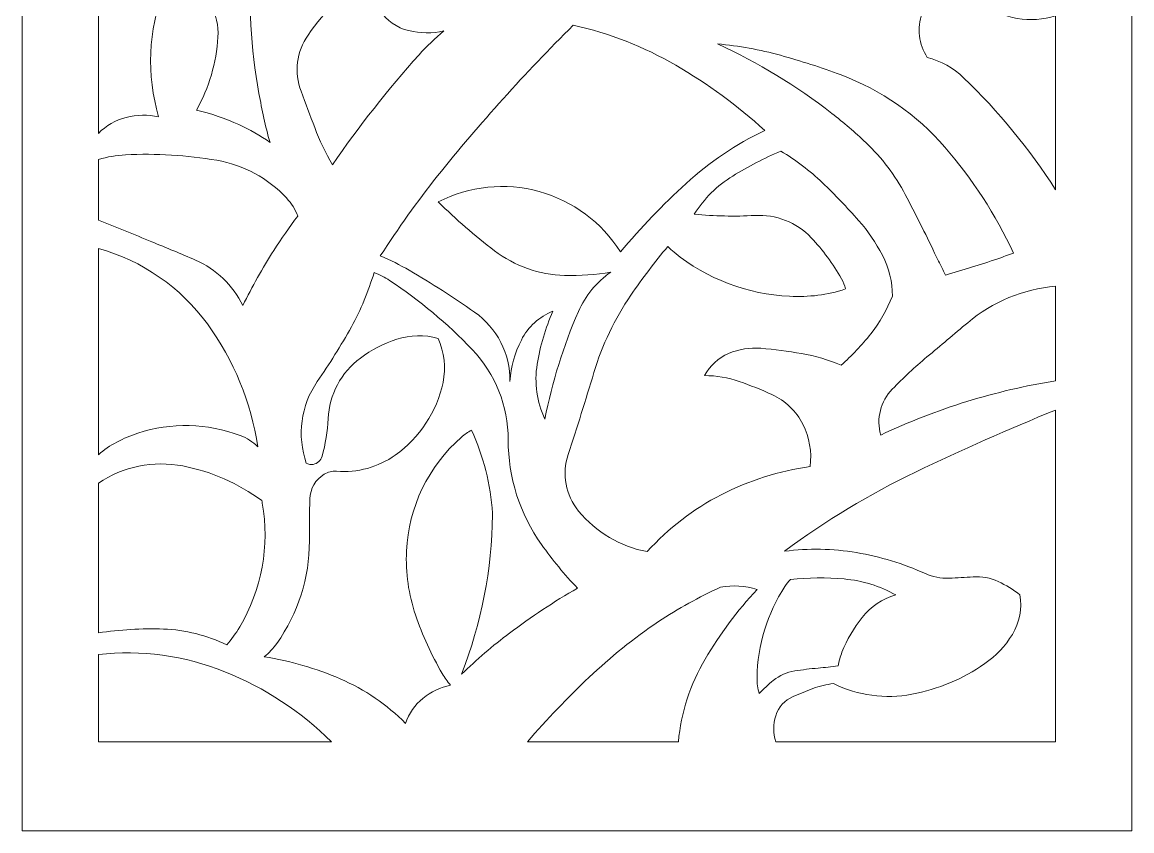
# Model space of a CAD drawing. Header units: centimetres. Extents: x -9.9 to 9.5, y -12.3 to 11.4.
# Drawn here: x 0.28 to 9.48, y -12.29 to -5.58 of the extents above; entities that cross this region are included whole.
import ezdxf

# ---------------------------------------------------------------- set-up
doc = ezdxf.new("R2010")
doc.units = ezdxf.units.CM
doc.header["$MEASUREMENT"] = 0
doc.layers.add('layer 1', color=7, linetype='Continuous')

msp = doc.modelspace()

# ---------------------------------------------------------------- linework, layer by layer
at = {"layer": 'layer 1', "color": 177, "lineweight": 9}
for points, knots in [([(0.2807, 11.39001), (0.2807, 11.39001), (9.48396, 11.39001), (9.48396, 11.39001), (9.48396, 11.39001), (9.48396, 11.39001), (9.48396, -12.28689), (9.48396, -12.28689), (9.48396, -12.28689), (9.48396, -12.28689), (0.2807, -12.28689), (0.2807, -12.28689), (0.2807, -12.28689), (0.2807, -12.28689), (0.2807, 11.39001), (0.2807, 11.39001)], [0, 0, 0, 0, 0.2, 0.2, 0.2, 0.2, 0.4, 0.4, 0.4, 0.4, 0.6, 0.6, 0.6, 0.6, 1, 1, 1, 1]), ([(0.9123, -3.56153), (1.04161, -3.60858), (1.16361, -3.67368), (1.27468, -3.75487), (1.27468, -3.75487), (1.59071, -3.98585), (1.86262, -4.27195), (2.07732, -4.59926), (2.07732, -4.59926), (2.16212, -4.72853), (2.20116, -4.88261), (2.18818, -5.0367), (2.18818, -5.0367), (2.15627, -5.41539), (2.17506, -5.79656), (2.24407, -6.17029), (2.24407, -6.17029), (2.2567, -6.23866), (2.2703, -6.3069), (2.28488, -6.37493), (2.28488, -6.37493), (2.29946, -6.44296), (2.31669, -6.5104), (2.33656, -6.5771), (2.33656, -6.5771), (2.25482, -6.52017), (2.16821, -6.47066), (2.07763, -6.42918), (2.07763, -6.42918), (1.96451, -6.37827), (1.84689, -6.33805), (1.72628, -6.30895), (1.72628, -6.30895), (1.83071, -6.123), (1.89171, -5.91588), (1.90472, -5.70303), (1.90472, -5.70303), (1.9105, -5.60869), (1.8876, -5.51491), (1.83899, -5.43391), (1.83899, -5.43391), (1.80524, -5.37767), (1.76835, -5.32343), (1.72844, -5.2714), (1.72844, -5.2714), (1.68853, -5.21931), (1.64454, -5.17053), (1.59684, -5.12543), (1.59684, -5.12543), (1.53337, -5.17237), (1.48458, -5.23643), (1.45626, -5.31013), (1.45626, -5.31013), (1.3266, -5.64735), (1.31098, -6.01756), (1.41192, -6.36446), (1.41192, -6.36446), (1.32343, -6.34626), (1.23202, -6.3481), (1.14437, -6.36985), (1.14437, -6.36985), (1.05605, -6.39174), (0.97567, -6.43788), (0.9123, -6.50316), (0.9123, -6.50316), (0.9123, -6.50316), (0.9123, -3.56153), (0.9123, -3.56153)], [0, 0, 0, 0, 0.0555556, 0.0555556, 0.0555556, 0.0555556, 0.1111111, 0.1111111, 0.1111111, 0.1111111, 0.1666667, 0.1666667, 0.1666667, 0.1666667, 0.2222222, 0.2222222, 0.2222222, 0.2222222, 0.2777778, 0.2777778, 0.2777778, 0.2777778, 0.3333333, 0.3333333, 0.3333333, 0.3333333, 0.3888889, 0.3888889, 0.3888889, 0.3888889, 0.4444444, 0.4444444, 0.4444444, 0.4444444, 0.5, 0.5, 0.5, 0.5, 0.5555556, 0.5555556, 0.5555556, 0.5555556, 0.6111111, 0.6111111, 0.6111111, 0.6111111, 0.6666667, 0.6666667, 0.6666667, 0.6666667, 0.7222222, 0.7222222, 0.7222222, 0.7222222, 0.7777778, 0.7777778, 0.7777778, 0.7777778, 0.8333333, 0.8333333, 0.8333333, 0.8333333, 0.8888889, 0.8888889, 0.8888889, 0.8888889, 1, 1, 1, 1]), ([(3.15948, -5.17167), (3.15036, -5.22638), (3.15544, -5.2825), (3.1743, -5.33466), (3.1743, -5.33466), (3.19292, -5.38616), (3.21738, -5.4353), (3.24727, -5.4812), (3.24727, -5.4812), (3.3025, -5.56593), (3.38799, -5.6263), (3.48637, -5.64986), (3.48637, -5.64986), (3.58248, -5.67289), (3.68248, -5.6738), (3.77898, -5.65247), (3.77898, -5.65247), (3.70486, -5.7127), (3.63568, -5.77875), (3.57204, -5.84998), (3.57204, -5.84998), (3.31398, -6.13873), (3.0743, -6.44331), (2.85434, -6.76205), (2.85434, -6.76205), (2.79644, -6.66392), (2.74717, -6.56099), (2.70708, -6.45434), (2.70708, -6.45434), (2.66932, -6.35388), (2.63136, -6.25349), (2.59326, -6.15313), (2.59326, -6.15313), (2.53407, -5.99748), (2.55613, -5.82249), (2.65196, -5.68633), (2.65196, -5.68633), (2.79157, -5.48798), (2.96312, -5.31406), (3.15948, -5.17167)], [0, 0, 0, 0, 0.0909091, 0.0909091, 0.0909091, 0.0909091, 0.1818182, 0.1818182, 0.1818182, 0.1818182, 0.2727273, 0.2727273, 0.2727273, 0.2727273, 0.3636364, 0.3636364, 0.3636364, 0.3636364, 0.4545455, 0.4545455, 0.4545455, 0.4545455, 0.5454545, 0.5454545, 0.5454545, 0.5454545, 0.6363636, 0.6363636, 0.6363636, 0.6363636, 0.7272727, 0.7272727, 0.7272727, 0.7272727, 0.8181818, 0.8181818, 0.8181818, 0.8181818, 1, 1, 1, 1]), ([(8.85239, -5.52775), (8.85239, -5.52775), (8.85239, -6.97021), (8.85239, -6.97021), (8.85239, -6.97021), (8.63539, -6.63121), (8.37915, -6.31915), (8.08887, -6.04032), (8.08887, -6.04032), (8.00448, -5.95931), (7.90072, -5.90144), (7.78742, -5.87228), (7.78742, -5.87228), (7.71668, -5.76379), (7.7006, -5.62839), (7.74378, -5.50628), (7.74378, -5.50628), (7.78571, -5.3878), (7.86279, -5.28483), (7.96464, -5.2112), (7.96464, -5.2112), (7.98079, -5.19955), (7.99843, -5.19012), (8.01708, -5.18323), (8.01708, -5.18323), (8.07102, -5.28122), (8.14677, -5.36543), (8.23857, -5.42931), (8.23857, -5.42931), (8.32751, -5.48969), (8.42835, -5.53023), (8.53431, -5.54822), (8.53431, -5.54822), (8.64051, -5.56621), (8.74936, -5.55921), (8.85239, -5.52775)], [0, 0, 0, 0, 0.1, 0.1, 0.1, 0.1, 0.2, 0.2, 0.2, 0.2, 0.3, 0.3, 0.3, 0.3, 0.4, 0.4, 0.4, 0.4, 0.5, 0.5, 0.5, 0.5, 0.6, 0.6, 0.6, 0.6, 0.7, 0.7, 0.7, 0.7, 0.8, 0.8, 0.8, 0.8, 1, 1, 1, 1]), ([(3.2511, -7.51834), (3.39854, -7.2902), (3.55648, -7.06907), (3.72448, -6.85562), (3.72448, -6.85562), (4.07625, -6.41808), (4.45237, -6.00058), (4.85098, -5.60525), (4.85098, -5.60525), (5.15027, -5.67122), (5.43756, -5.78334), (5.70243, -5.93749), (5.70243, -5.93749), (5.96648, -6.09116), (6.21361, -6.27235), (6.43961, -6.4779), (6.43961, -6.4779), (6.20143, -6.59099), (5.98158, -6.73908), (5.7873, -6.91739), (5.7873, -6.91739), (5.5939, -7.09482), (5.41198, -7.28432), (5.24255, -7.48479), (5.24255, -7.48479), (5.08739, -7.24003), (4.84705, -7.06169), (4.5678, -6.98434), (4.5678, -6.98434), (4.28824, -6.90691), (3.98992, -6.93774), (3.73217, -7.07084), (3.73217, -7.07084), (3.87811, -7.21605), (4.03366, -7.35127), (4.1978, -7.47553), (4.1978, -7.47553), (4.36576, -7.60272), (4.56912, -7.6743), (4.77975, -7.68032), (4.77975, -7.68032), (4.9085, -7.68401), (5.03728, -7.67471), (5.16422, -7.65258), (5.16422, -7.65258), (5.04501, -7.73429), (4.95123, -7.84783), (4.89357, -7.98034), (4.89357, -7.98034), (4.769, -8.26665), (4.67591, -8.5656), (4.61603, -8.87206), (4.61603, -8.87206), (4.54932, -8.7304), (4.52698, -8.57179), (4.55193, -8.41722), (4.55193, -8.41722), (4.57646, -8.26543), (4.62058, -8.11748), (4.68315, -7.97703), (4.68315, -7.97703), (4.56943, -8.02237), (4.47618, -8.10745), (4.42067, -8.21654), (4.42067, -8.21654), (4.36642, -8.32316), (4.33396, -8.43949), (4.32516, -8.55881), (4.32516, -8.55881), (4.32891, -8.33089), (4.21955, -8.11612), (4.03289, -7.98532), (4.03289, -7.98532), (3.85713, -7.86206), (3.67639, -7.74615), (3.49106, -7.63786), (3.49106, -7.63786), (3.41381, -7.59273), (3.33368, -7.55278), (3.2511, -7.51834)], [0, 0, 0, 0, 0.047619, 0.047619, 0.047619, 0.047619, 0.0952381, 0.0952381, 0.0952381, 0.0952381, 0.1428571, 0.1428571, 0.1428571, 0.1428571, 0.1904762, 0.1904762, 0.1904762, 0.1904762, 0.2380952, 0.2380952, 0.2380952, 0.2380952, 0.2857143, 0.2857143, 0.2857143, 0.2857143, 0.3333333, 0.3333333, 0.3333333, 0.3333333, 0.3809524, 0.3809524, 0.3809524, 0.3809524, 0.4285714, 0.4285714, 0.4285714, 0.4285714, 0.4761905, 0.4761905, 0.4761905, 0.4761905, 0.5238095, 0.5238095, 0.5238095, 0.5238095, 0.5714286, 0.5714286, 0.5714286, 0.5714286, 0.6190476, 0.6190476, 0.6190476, 0.6190476, 0.6666667, 0.6666667, 0.6666667, 0.6666667, 0.7142857, 0.7142857, 0.7142857, 0.7142857, 0.7619048, 0.7619048, 0.7619048, 0.7619048, 0.8095238, 0.8095238, 0.8095238, 0.8095238, 0.8571429, 0.8571429, 0.8571429, 0.8571429, 0.9047619, 0.9047619, 0.9047619, 0.9047619, 1, 1, 1, 1]), ([(6.04881, -5.76037), (6.22474, -5.77596), (6.39894, -5.80739), (6.5692, -5.85429), (6.5692, -5.85429), (6.73922, -5.90116), (6.90708, -5.95555), (7.07223, -6.01739), (7.07223, -6.01739), (7.40444, -6.14168), (7.70032, -6.3473), (7.93273, -6.61524), (7.93273, -6.61524), (8.16267, -6.88036), (8.35458, -7.17628), (8.50292, -7.49433), (8.50292, -7.49433), (8.45956, -7.51089), (8.41593, -7.52676), (8.37205, -7.54193), (8.37205, -7.54193), (8.22827, -7.59068), (8.0834, -7.63633), (7.93764, -7.67879), (7.93764, -7.67879), (7.92306, -7.64792), (7.90827, -7.61716), (7.89327, -7.58647), (7.89327, -7.58647), (7.87827, -7.55578), (7.86331, -7.52505), (7.84838, -7.49433), (7.84838, -7.49433), (7.77023, -7.33161), (7.68922, -7.17026), (7.60539, -7.0104), (7.60539, -7.0104), (7.52098, -6.84946), (7.41056, -6.70363), (7.27854, -6.5787), (7.27854, -6.5787), (7.18842, -6.49342), (7.09419, -6.41258), (6.9962, -6.33644), (6.9962, -6.33644), (6.70331, -6.10901), (6.3855, -5.91578), (6.04881, -5.76037)], [0, 0, 0, 0, 0.0769231, 0.0769231, 0.0769231, 0.0769231, 0.1538462, 0.1538462, 0.1538462, 0.1538462, 0.2307692, 0.2307692, 0.2307692, 0.2307692, 0.3076923, 0.3076923, 0.3076923, 0.3076923, 0.3846154, 0.3846154, 0.3846154, 0.3846154, 0.4615385, 0.4615385, 0.4615385, 0.4615385, 0.5384615, 0.5384615, 0.5384615, 0.5384615, 0.6153846, 0.6153846, 0.6153846, 0.6153846, 0.6923077, 0.6923077, 0.6923077, 0.6923077, 0.7692308, 0.7692308, 0.7692308, 0.7692308, 0.8461538, 0.8461538, 0.8461538, 0.8461538, 1, 1, 1, 1]), ([(0.9123, -7.22259), (0.9123, -7.22259), (0.9123, -6.718), (0.9123, -6.718), (0.9123, -6.718), (0.9858, -6.69708), (1.06138, -6.68449), (1.13769, -6.68042), (1.13769, -6.68042), (1.39118, -6.66688), (1.64545, -6.68195), (1.89561, -6.72527), (1.89561, -6.72527), (2.11713, -6.76362), (2.3201, -6.87358), (2.47331, -7.03813), (2.47331, -7.03813), (2.51382, -7.08163), (2.54541, -7.13261), (2.56632, -7.18821), (2.56632, -7.18821), (2.49569, -7.28025), (2.42912, -7.37535), (2.36687, -7.47324), (2.36687, -7.47324), (2.27396, -7.62099), (2.18836, -7.77316), (2.11034, -7.92926), (2.11034, -7.92926), (2.02874, -7.76105), (1.88966, -7.6277), (1.71811, -7.55338), (1.71811, -7.55338), (1.59778, -7.50125), (1.47679, -7.45079), (1.35507, -7.40201), (1.35507, -7.40201), (1.28129, -7.37142), (1.20759, -7.3407), (1.13393, -7.30983), (1.13393, -7.30983), (1.06071, -7.27914), (0.98681, -7.25005), (0.9123, -7.22259)], [0, 0, 0, 0, 0.0833333, 0.0833333, 0.0833333, 0.0833333, 0.1666667, 0.1666667, 0.1666667, 0.1666667, 0.25, 0.25, 0.25, 0.25, 0.3333333, 0.3333333, 0.3333333, 0.3333333, 0.4166667, 0.4166667, 0.4166667, 0.4166667, 0.5, 0.5, 0.5, 0.5, 0.5833333, 0.5833333, 0.5833333, 0.5833333, 0.6666667, 0.6666667, 0.6666667, 0.6666667, 0.75, 0.75, 0.75, 0.75, 0.8333333, 0.8333333, 0.8333333, 0.8333333, 1, 1, 1, 1]), ([(5.85495, -7.17207), (5.93571, -7.0436), (6.04494, -6.93534), (6.17415, -6.85576), (6.17415, -6.85576), (6.30185, -6.77708), (6.4352, -6.70787), (6.57303, -6.64875), (6.57303, -6.64875), (6.69732, -6.72325), (6.81292, -6.8115), (6.91759, -6.91171), (6.91759, -6.91171), (7.02202, -7.01172), (7.12216, -7.11604), (7.21779, -7.22444), (7.21779, -7.22444), (7.29532, -7.3123), (7.36199, -7.40921), (7.41631, -7.51301), (7.41631, -7.51301), (7.47129, -7.61803), (7.49933, -7.73509), (7.49797, -7.85364), (7.49797, -7.85364), (7.4534, -7.96534), (7.39299, -8.07012), (7.31859, -8.16466), (7.31859, -8.16466), (7.24444, -8.25893), (7.1619, -8.34627), (7.07202, -8.42564), (7.07202, -8.42564), (6.96756, -8.37946), (6.85774, -8.34658), (6.74507, -8.32783), (6.74507, -8.32783), (6.63284, -8.30914), (6.51993, -8.29477), (6.40656, -8.28482), (6.40656, -8.28482), (6.31532, -8.27681), (6.22356, -8.29164), (6.13952, -8.328), (6.13952, -8.328), (6.05437, -8.36482), (5.98415, -8.42919), (5.94017, -8.51082), (5.94017, -8.51082), (6.03812, -8.51173), (6.13538, -8.52843), (6.22805, -8.56024), (6.22805, -8.56024), (6.32019, -8.59187), (6.41073, -8.62799), (6.49936, -8.66849), (6.49936, -8.66849), (6.61026, -8.71919), (6.70063, -8.80622), (6.7555, -8.9151), (6.7555, -8.9151), (6.81003, -9.02325), (6.83122, -9.14521), (6.81643, -9.2654), (6.81643, -9.2654), (6.55932, -9.30219), (6.31013, -9.38121), (6.07884, -9.49938), (6.07884, -9.49938), (5.84716, -9.61776), (5.63931, -9.77766), (5.46553, -9.97127), (5.46553, -9.97127), (5.24172, -9.93024), (5.03968, -9.81082), (4.8958, -9.63453), (4.8958, -9.63453), (4.78859, -9.50321), (4.75588, -9.32613), (4.80891, -9.16512), (4.80891, -9.16512), (4.88313, -8.93988), (4.95429, -8.71366), (5.02235, -8.48647), (5.02235, -8.48647), (5.09084, -8.25795), (5.19422, -8.04134), (5.32878, -7.84439), (5.32878, -7.84439), (5.42437, -7.70454), (5.52688, -7.56949), (5.6359, -7.43983), (5.6359, -7.43983), (5.65156, -7.45747), (5.66864, -7.47379), (5.68695, -7.48865), (5.68695, -7.48865), (5.95955, -7.70962), (6.29552, -7.83753), (6.64603, -7.85364), (6.64603, -7.85364), (6.72419, -7.85723), (6.80248, -7.85437), (6.88018, -7.84515), (6.88018, -7.84515), (6.95796, -7.83593), (7.03451, -7.81836), (7.10852, -7.79278), (7.10852, -7.79278), (7.1017, -7.76293), (7.0906, -7.73422), (7.0756, -7.70753), (7.0756, -7.70753), (7.00636, -7.58421), (6.92201, -7.47007), (6.82451, -7.36766), (6.82451, -7.36766), (6.70338, -7.24044), (6.53266, -7.1729), (6.35728, -7.18289), (6.35728, -7.18289), (6.18984, -7.19239), (6.02187, -7.18877), (5.85498, -7.1721)], [0, 0, 0, 0, 0.03125, 0.03125, 0.03125, 0.03125, 0.0625, 0.0625, 0.0625, 0.0625, 0.09375, 0.09375, 0.09375, 0.09375, 0.125, 0.125, 0.125, 0.125, 0.15625, 0.15625, 0.15625, 0.15625, 0.1875, 0.1875, 0.1875, 0.1875, 0.21875, 0.21875, 0.21875, 0.21875, 0.25, 0.25, 0.25, 0.25, 0.28125, 0.28125, 0.28125, 0.28125, 0.3125, 0.3125, 0.3125, 0.3125, 0.34375, 0.34375, 0.34375, 0.34375, 0.375, 0.375, 0.375, 0.375, 0.40625, 0.40625, 0.40625, 0.40625, 0.4375, 0.4375, 0.4375, 0.4375, 0.46875, 0.46875, 0.46875, 0.46875, 0.5, 0.5, 0.5, 0.5, 0.53125, 0.53125, 0.53125, 0.53125, 0.5625, 0.5625, 0.5625, 0.5625, 0.59375, 0.59375, 0.59375, 0.59375, 0.625, 0.625, 0.625, 0.625, 0.65625, 0.65625, 0.65625, 0.65625, 0.6875, 0.6875, 0.6875, 0.6875, 0.71875, 0.71875, 0.71875, 0.71875, 0.75, 0.75, 0.75, 0.75, 0.78125, 0.78125, 0.78125, 0.78125, 0.8125, 0.8125, 0.8125, 0.8125, 0.84375, 0.84375, 0.84375, 0.84375, 0.875, 0.875, 0.875, 0.875, 0.90625, 0.90625, 0.90625, 0.90625, 0.9375, 0.9375, 0.9375, 0.9375, 1, 1, 1, 1]), ([(0.9123, -9.16825), (0.9123, -9.16825), (0.9123, -7.45688), (0.9123, -7.45688), (0.9123, -7.45688), (1.27587, -7.55745), (1.59482, -7.77834), (1.81693, -8.0832), (1.81693, -8.0832), (2.03601, -8.38392), (2.17931, -8.73321), (2.2346, -9.10113), (2.2346, -9.10113), (2.19295, -9.06062), (2.1435, -9.0291), (2.08922, -9.00843), (2.08922, -9.00843), (1.81637, -8.90463), (1.51632, -8.89784), (1.23909, -8.98929), (1.23909, -8.98929), (1.17969, -9.00888), (1.12199, -9.0332), (1.06649, -9.06198), (1.06649, -9.06198), (1.01088, -9.09086), (0.95907, -9.12656), (0.9123, -9.16825)], [0, 0, 0, 0, 0.125, 0.125, 0.125, 0.125, 0.25, 0.25, 0.25, 0.25, 0.375, 0.375, 0.375, 0.375, 0.5, 0.5, 0.5, 0.5, 0.625, 0.625, 0.625, 0.625, 0.75, 0.75, 0.75, 0.75, 1, 1, 1, 1]), ([(3.2003, -7.65721), (3.24508, -7.6736), (3.28781, -7.69521), (3.32759, -7.72152), (3.32759, -7.72152), (3.57691, -7.88653), (3.80699, -8.07906), (4.01341, -8.29539), (4.01341, -8.29539), (4.20542, -8.49663), (4.31225, -8.76446), (4.31158, -9.0426), (4.31158, -9.0426), (4.31085, -9.35438), (4.40745, -9.65844), (4.58808, -9.9126), (4.58808, -9.9126), (4.67866, -10.04006), (4.77836, -10.16081), (4.88644, -10.27387), (4.88644, -10.27387), (4.69105, -10.38675), (4.50269, -10.51136), (4.32241, -10.6471), (4.32241, -10.6471), (4.18332, -10.75275), (4.05043, -10.86629), (3.92433, -10.98714), (3.92433, -10.98714), (4.08951, -10.56588), (4.17674, -10.11825), (4.18172, -9.66578), (4.18172, -9.66578), (4.18179, -9.66112), (4.18169, -9.65646), (4.18144, -9.65179), (4.18144, -9.65179), (4.16551, -9.41364), (4.10652, -9.18046), (4.00725, -8.9634), (4.00725, -8.9634), (3.97746, -8.98021), (3.94948, -8.99997), (3.92373, -9.02245), (3.92373, -9.02245), (3.64929, -9.26203), (3.48473, -9.60308), (3.46813, -9.96699), (3.46813, -9.96699), (3.45995, -10.14654), (3.48529, -10.32599), (3.54295, -10.49626), (3.54295, -10.49626), (3.60022, -10.66551), (3.67465, -10.8284), (3.76509, -10.98248), (3.76509, -10.98248), (3.78496, -11.01634), (3.80772, -11.04842), (3.83309, -11.07838), (3.83309, -11.07838), (3.74943, -11.09672), (3.67121, -11.1343), (3.60461, -11.18813), (3.60461, -11.18813), (3.53752, -11.24234), (3.48748, -11.31476), (3.46055, -11.39671), (3.46055, -11.39671), (3.30535, -11.23967), (3.12145, -11.11401), (2.91875, -11.02653), (2.91875, -11.02653), (2.71717, -10.9395), (2.50553, -10.87795), (2.28871, -10.84332), (2.28871, -10.84332), (2.328, -10.81089), (2.36286, -10.77345), (2.39244, -10.73197), (2.39244, -10.73197), (2.56904, -10.48411), (2.66365, -10.18739), (2.66303, -9.88309), (2.66303, -9.88309), (2.66184, -9.76621), (2.66306, -9.64932), (2.66675, -9.53247), (2.66675, -9.53247), (2.66932, -9.44927), (2.7139, -9.37293), (2.7851, -9.32971), (2.7851, -9.32971), (2.81596, -9.31095), (2.85201, -9.30239), (2.88803, -9.30521), (2.88803, -9.30521), (3.06118, -9.31871), (3.23346, -9.27111), (3.37505, -9.17055), (3.37505, -9.17055), (3.57802, -9.02635), (3.71933, -8.81133), (3.77108, -8.56779), (3.77108, -8.56779), (3.79718, -8.44481), (3.78263, -8.31676), (3.72953, -8.20283), (3.72953, -8.20283), (3.61783, -8.1711), (3.49931, -8.17322), (3.38883, -8.20892), (3.38883, -8.20892), (3.28002, -8.24407), (3.17775, -8.29689), (3.08609, -8.3653), (3.08609, -8.3653), (2.92616, -8.48469), (2.8279, -8.66908), (2.81819, -8.8684), (2.81819, -8.8684), (2.813, -8.97401), (2.7962, -9.07875), (2.76808, -9.18071), (2.76808, -9.18071), (2.75858, -9.21516), (2.73001, -9.24108), (2.6948, -9.24721), (2.6948, -9.24721), (2.6751, -9.25058), (2.65481, -9.24721), (2.63731, -9.2376), (2.63731, -9.2376), (2.55766, -9.01051), (2.59155, -8.75886), (2.72824, -8.56079), (2.72824, -8.56079), (2.82953, -8.41405), (2.92387, -8.26265), (3.01097, -8.10704), (3.01097, -8.10704), (3.05077, -8.03588), (3.08592, -7.96228), (3.11626, -7.8866), (3.11626, -7.8866), (3.14657, -7.81098), (3.17458, -7.7345), (3.2003, -7.65721)], [0, 0, 0, 0, 0.0263158, 0.0263158, 0.0263158, 0.0263158, 0.0526316, 0.0526316, 0.0526316, 0.0526316, 0.0789474, 0.0789474, 0.0789474, 0.0789474, 0.1052632, 0.1052632, 0.1052632, 0.1052632, 0.1315789, 0.1315789, 0.1315789, 0.1315789, 0.1578947, 0.1578947, 0.1578947, 0.1578947, 0.1842105, 0.1842105, 0.1842105, 0.1842105, 0.2105263, 0.2105263, 0.2105263, 0.2105263, 0.2368421, 0.2368421, 0.2368421, 0.2368421, 0.2631579, 0.2631579, 0.2631579, 0.2631579, 0.2894737, 0.2894737, 0.2894737, 0.2894737, 0.3157895, 0.3157895, 0.3157895, 0.3157895, 0.3421053, 0.3421053, 0.3421053, 0.3421053, 0.3684211, 0.3684211, 0.3684211, 0.3684211, 0.3947368, 0.3947368, 0.3947368, 0.3947368, 0.4210526, 0.4210526, 0.4210526, 0.4210526, 0.4473684, 0.4473684, 0.4473684, 0.4473684, 0.4736842, 0.4736842, 0.4736842, 0.4736842, 0.5, 0.5, 0.5, 0.5, 0.5263158, 0.5263158, 0.5263158, 0.5263158, 0.5526316, 0.5526316, 0.5526316, 0.5526316, 0.5789474, 0.5789474, 0.5789474, 0.5789474, 0.6052632, 0.6052632, 0.6052632, 0.6052632, 0.6315789, 0.6315789, 0.6315789, 0.6315789, 0.6578947, 0.6578947, 0.6578947, 0.6578947, 0.6842105, 0.6842105, 0.6842105, 0.6842105, 0.7105263, 0.7105263, 0.7105263, 0.7105263, 0.7368421, 0.7368421, 0.7368421, 0.7368421, 0.7631579, 0.7631579, 0.7631579, 0.7631579, 0.7894737, 0.7894737, 0.7894737, 0.7894737, 0.8157895, 0.8157895, 0.8157895, 0.8157895, 0.8421053, 0.8421053, 0.8421053, 0.8421053, 0.8684211, 0.8684211, 0.8684211, 0.8684211, 0.8947368, 0.8947368, 0.8947368, 0.8947368, 0.9210526, 0.9210526, 0.9210526, 0.9210526, 0.9473684, 0.9473684, 0.9473684, 0.9473684, 1, 1, 1, 1]), ([(8.85239, -8.55495), (8.60275, -8.59479), (8.35629, -8.65214), (8.11472, -8.72664), (8.11472, -8.72664), (7.87079, -8.80222), (7.6325, -8.89488), (7.40162, -9.00394), (7.40162, -9.00394), (7.36307, -8.86927), (7.39964, -8.72413), (7.49724, -8.62367), (7.49724, -8.62367), (7.58841, -8.52989), (7.68435, -8.44085), (7.7846, -8.35685), (7.7846, -8.35685), (7.89752, -8.26223), (8.01026, -8.16744), (8.12287, -8.07241), (8.12287, -8.07241), (8.3288, -7.8986), (8.58386, -7.79313), (8.85239, -7.77062), (8.85239, -7.77062), (8.85239, -7.77062), (8.85239, -8.55495), (8.85239, -8.55495)], [0, 0, 0, 0, 0.125, 0.125, 0.125, 0.125, 0.25, 0.25, 0.25, 0.25, 0.375, 0.375, 0.375, 0.375, 0.5, 0.5, 0.5, 0.5, 0.625, 0.625, 0.625, 0.625, 0.75, 0.75, 0.75, 0.75, 1, 1, 1, 1]), ([(8.85239, -8.79658), (8.85239, -8.79658), (8.85239, -11.5479), (8.85239, -11.5479), (8.85239, -11.5479), (8.85239, -11.5479), (6.53231, -11.5479), (6.53231, -11.5479), (6.53231, -11.5479), (6.50848, -11.47827), (6.50771, -11.40276), (6.53012, -11.33268), (6.53012, -11.33268), (6.55298, -11.26107), (6.60615, -11.20302), (6.67551, -11.17397), (6.67551, -11.17397), (6.72975, -11.15121), (6.78421, -11.12901), (6.83888, -11.10737), (6.83888, -11.10737), (6.89386, -11.08558), (6.95166, -11.0718), (7.0105, -11.06641), (7.0105, -11.06641), (7.21201, -11.16489), (7.43979, -11.19558), (7.66013, -11.15385), (7.66013, -11.15385), (7.87723, -11.11272), (8.08316, -11.02643), (8.26466, -10.90043), (8.26466, -10.90043), (8.35709, -10.83626), (8.43507, -10.75351), (8.49363, -10.6574), (8.49363, -10.6574), (8.55345, -10.5592), (8.57575, -10.44277), (8.5564, -10.3294), (8.5564, -10.3294), (8.50076, -10.28573), (8.44022, -10.24867), (8.37595, -10.21902), (8.37595, -10.21902), (8.31091, -10.18899), (8.23944, -10.17574), (8.16796, -10.1804), (8.16796, -10.1804), (8.10143, -10.18475), (8.03486, -10.18844), (7.9683, -10.1914), (7.9683, -10.1914), (7.90075, -10.19442), (7.83349, -10.18144), (7.7719, -10.15361), (7.7719, -10.15361), (7.5898, -10.07121), (7.39786, -10.01268), (7.20077, -9.97945), (7.20077, -9.97945), (7.0034, -9.94621), (6.80224, -9.94239), (6.60379, -9.96817), (6.60379, -9.96817), (6.94428, -9.71488), (7.30843, -9.49489), (7.6911, -9.31141), (7.6911, -9.31141), (8.07297, -9.1283), (8.46026, -8.95661), (8.85239, -8.79661)], [0, 0, 0, 0, 0.0526316, 0.0526316, 0.0526316, 0.0526316, 0.1052632, 0.1052632, 0.1052632, 0.1052632, 0.1578947, 0.1578947, 0.1578947, 0.1578947, 0.2105263, 0.2105263, 0.2105263, 0.2105263, 0.2631579, 0.2631579, 0.2631579, 0.2631579, 0.3157895, 0.3157895, 0.3157895, 0.3157895, 0.3684211, 0.3684211, 0.3684211, 0.3684211, 0.4210526, 0.4210526, 0.4210526, 0.4210526, 0.4736842, 0.4736842, 0.4736842, 0.4736842, 0.5263158, 0.5263158, 0.5263158, 0.5263158, 0.5789474, 0.5789474, 0.5789474, 0.5789474, 0.6315789, 0.6315789, 0.6315789, 0.6315789, 0.6842105, 0.6842105, 0.6842105, 0.6842105, 0.7368421, 0.7368421, 0.7368421, 0.7368421, 0.7894737, 0.7894737, 0.7894737, 0.7894737, 0.8421053, 0.8421053, 0.8421053, 0.8421053, 0.8947368, 0.8947368, 0.8947368, 0.8947368, 1, 1, 1, 1]), ([(0.9123, -10.64474), (0.9123, -10.64474), (0.9123, -9.40313), (0.9123, -9.40313), (0.9123, -9.40313), (1.11792, -9.26499), (1.37006, -9.21383), (1.6133, -9.26081), (1.6133, -9.26081), (1.8503, -9.30657), (2.07412, -9.40494), (2.26815, -9.54855), (2.26815, -9.54855), (2.26971, -9.55534), (2.27107, -9.56212), (2.27229, -9.56894), (2.27229, -9.56894), (2.33482, -9.92273), (2.26818, -10.2874), (2.08473, -10.5963), (2.08473, -10.5963), (2.05341, -10.64905), (2.01747, -10.69895), (1.97731, -10.7454), (1.97731, -10.7454), (1.81376, -10.6645), (1.63487, -10.61954), (1.45253, -10.61352), (1.45253, -10.61352), (1.27186, -10.60757), (1.09106, -10.61801), (0.9123, -10.64474)], [0, 0, 0, 0, 0.1111111, 0.1111111, 0.1111111, 0.1111111, 0.2222222, 0.2222222, 0.2222222, 0.2222222, 0.3333333, 0.3333333, 0.3333333, 0.3333333, 0.4444444, 0.4444444, 0.4444444, 0.4444444, 0.5555556, 0.5555556, 0.5555556, 0.5555556, 0.6666667, 0.6666667, 0.6666667, 0.6666667, 0.7777778, 0.7777778, 0.7777778, 0.7777778, 1, 1, 1, 1]), ([(6.65188, -10.20197), (6.80036, -10.18625), (6.95002, -10.18499), (7.09871, -10.19822), (7.09871, -10.19822), (7.24876, -10.21154), (7.39428, -10.25675), (7.5255, -10.33072), (7.5255, -10.33072), (7.41599, -10.3627), (7.31901, -10.4275), (7.24757, -10.5164), (7.24757, -10.5164), (7.17739, -10.60378), (7.12091, -10.70132), (7.08006, -10.80567), (7.08006, -10.80567), (7.06569, -10.84245), (7.05473, -10.88045), (7.04731, -10.91925), (7.04731, -10.91925), (7.01976, -10.92245), (6.99223, -10.92569), (6.96471, -10.92903), (6.96471, -10.92903), (6.93711, -10.93234), (6.90945, -10.93522), (6.88178, -10.93766), (6.88178, -10.93766), (6.81706, -10.94277), (6.75262, -10.95057), (6.68855, -10.96101), (6.68855, -10.96101), (6.62348, -10.97159), (6.56224, -10.99862), (6.51053, -11.03958), (6.51053, -11.03958), (6.46874, -11.07271), (6.42987, -11.10935), (6.39438, -11.14916), (6.39438, -11.14916), (6.38105, -11.10618), (6.37461, -11.06133), (6.37538, -11.01634), (6.37538, -11.01634), (6.3798, -10.74725), (6.46004, -10.48477), (6.60675, -10.25915), (6.60675, -10.25915), (6.62, -10.23876), (6.63511, -10.21962), (6.65188, -10.20197)], [0, 0, 0, 0, 0.0714286, 0.0714286, 0.0714286, 0.0714286, 0.1428571, 0.1428571, 0.1428571, 0.1428571, 0.2142857, 0.2142857, 0.2142857, 0.2142857, 0.2857143, 0.2857143, 0.2857143, 0.2857143, 0.3571429, 0.3571429, 0.3571429, 0.3571429, 0.4285714, 0.4285714, 0.4285714, 0.4285714, 0.5, 0.5, 0.5, 0.5, 0.5714286, 0.5714286, 0.5714286, 0.5714286, 0.6428571, 0.6428571, 0.6428571, 0.6428571, 0.7142857, 0.7142857, 0.7142857, 0.7142857, 0.7857143, 0.7857143, 0.7857143, 0.7857143, 0.8571429, 0.8571429, 0.8571429, 0.8571429, 1, 1, 1, 1]), ([(6.07254, -10.26635), (5.89403, -10.34844), (5.72188, -10.44371), (5.55754, -10.55141), (5.55754, -10.55141), (5.35356, -10.6898), (5.16116, -10.84444), (4.98209, -11.01383), (4.98209, -11.01383), (4.80324, -11.18308), (4.63315, -11.36132), (4.47245, -11.5479), (4.47245, -11.5479), (4.47245, -11.5479), (5.09776, -11.5479), (5.09776, -11.5479), (5.09776, -11.5479), (5.09776, -11.5479), (5.72307, -11.5479), (5.72307, -11.5479), (5.72307, -11.5479), (5.74586, -11.30588), (5.82186, -11.0718), (5.94553, -10.86257), (5.94553, -10.86257), (6.06808, -10.65521), (6.21239, -10.46149), (6.376, -10.28476), (6.376, -10.28476), (6.27795, -10.25334), (6.17366, -10.247), (6.07254, -10.26635)], [0, 0, 0, 0, 0.1111111, 0.1111111, 0.1111111, 0.1111111, 0.2222222, 0.2222222, 0.2222222, 0.2222222, 0.3333333, 0.3333333, 0.3333333, 0.3333333, 0.4444444, 0.4444444, 0.4444444, 0.4444444, 0.5555556, 0.5555556, 0.5555556, 0.5555556, 0.6666667, 0.6666667, 0.6666667, 0.6666667, 0.7777778, 0.7777778, 0.7777778, 0.7777778, 1, 1, 1, 1]), ([(2.84557, -11.5479), (2.84557, -11.5479), (0.9123, -11.5479), (0.9123, -11.5479), (0.9123, -11.5479), (0.9123, -11.5479), (0.9123, -10.82471), (0.9123, -10.82471), (0.9123, -10.82471), (1.26818, -10.78476), (1.62857, -10.83375), (1.96092, -10.9671), (1.96092, -10.9671), (2.29153, -11.09978), (2.59239, -11.29729), (2.84557, -11.5479)], [0, 0, 0, 0, 0.2, 0.2, 0.2, 0.2, 0.4, 0.4, 0.4, 0.4, 0.6, 0.6, 0.6, 0.6, 1, 1, 1, 1])]:
    msp.add_open_spline(points, degree=3, knots=knots, dxfattribs=at)

doc.saveas('drawing.dxf')
